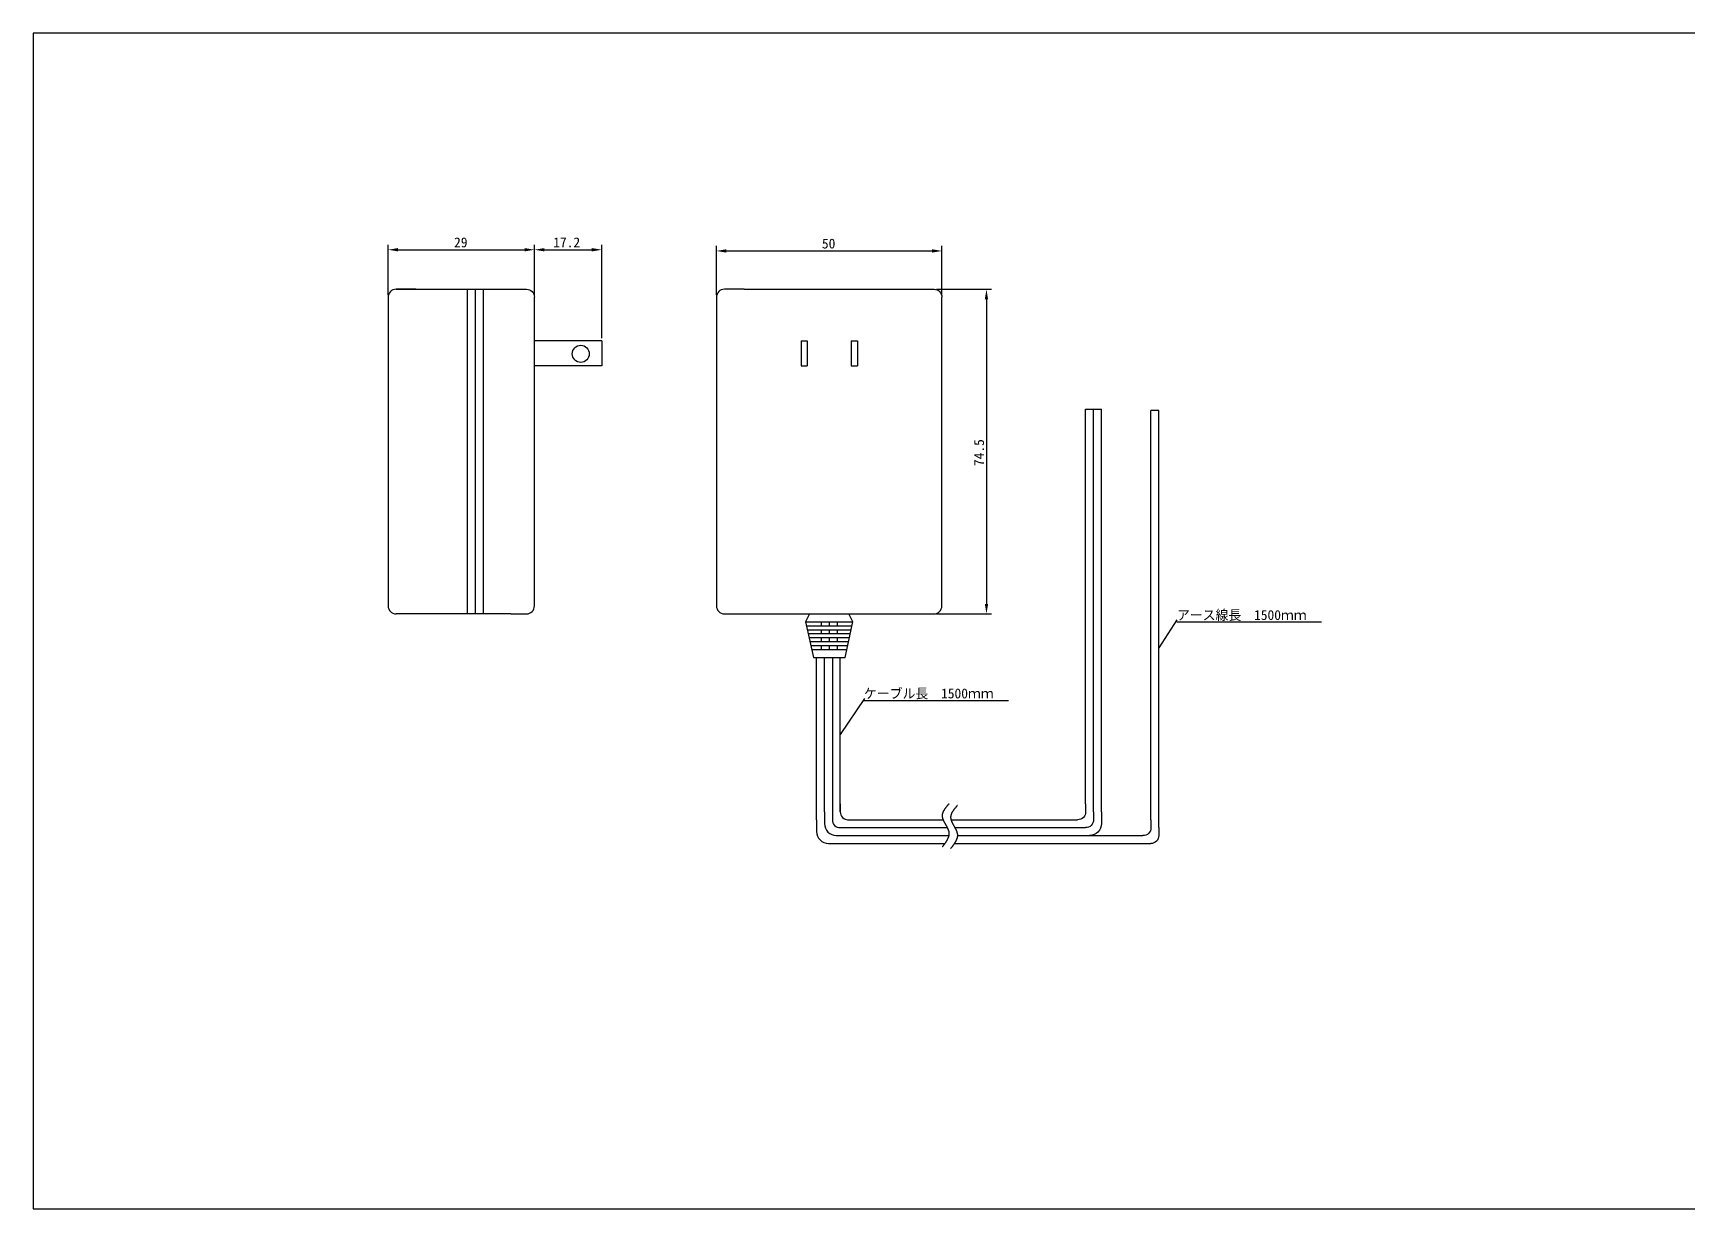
# Model space of a CAD drawing. Extents: x 0 to 420, y 0 to 297.
import ezdxf

# ---------------------------------------------------------------- set-up
doc = ezdxf.new("R2010")
doc.units = 0
doc.header["$LTSCALE"] = 20
doc.layers.get('0').update_dxf_attribs({"linetype": 'CONTINUOUS'})
doc.layers.get('DEFPOINTS').update_dxf_attribs({"linetype": 'CONTINUOUS'})
doc.dimstyles.get("Standard").update_dxf_attribs({"dimscale": 0, "dimtxt": 3.2, "dimasz": 2.5, "dimexe": 1, "dimexo": 1, "dimgap": 0.09, "dimtad": 1, "dimzin": 0, "dimcen": 0.09, "dimazin": 3, "dimtfac": 1, "dimtofl": 0, "dimtmove": 0, "dimatfit": 3})

# ---------------------------------------------------------------- blocks, each defined once
blk = doc.blocks.new('*D44')
at = {"color": 0}
for p, q in [((228.33, 232.3), (242.21, 232.3)), ((240.96, 229.8), (240.96, 152.8)), ((228.33, 150.3), (242.21, 150.3))]:
    blk.add_line(p, q, dxfattribs=at)
for points in [[(240.54, 229.8), (241.37, 229.8), (240.96, 232.3)], [(240.54, 152.8), (241.37, 152.8), (240.96, 150.3)]]:
    blk.add_solid(points, dxfattribs=at)
at = {"layer": 'DEFPOINTS', "color": 0}
for p in [(227.7, 232.3), (227.7, 150.3), (240.96, 150.3)]:
    blk.add_point(p, dxfattribs=at)
at = {"color": 0}
blk.add_text('74.5', height=2.5, rotation=90, dxfattribs=at).set_placement((240.33, 187.64))
blk = doc.blocks.new('*D45')
at = {"color": 0}
for p, q in [((172.7, 230.92), (172.7, 243.25)), ((175.2, 242), (227.2, 242)), ((229.7, 230.92), (229.7, 243.25))]:
    blk.add_line(p, q, dxfattribs=at)
for points in [[(175.2, 242.42), (175.2, 241.58), (172.7, 242)], [(227.2, 242.42), (227.2, 241.58), (229.7, 242)]]:
    blk.add_solid(points, dxfattribs=at)
at = {"layer": 'DEFPOINTS', "color": 0}
for p in [(229.7, 242), (172.7, 230.3), (229.7, 230.3)]:
    blk.add_point(p, dxfattribs=at)
at = {"color": 0}
blk.add_text('50', height=2.5, dxfattribs=at).set_placement((199.36, 242.62))
blk = doc.blocks.new('*D46')
at = {"color": 0}
for p, q in [((89.7, 230.92), (89.7, 243.55)), ((92.2, 242.3), (124.2, 242.3)), ((126.7, 230.92), (126.7, 243.55))]:
    blk.add_line(p, q, dxfattribs=at)
for points in [[(92.2, 242.72), (92.2, 241.88), (89.7, 242.3)], [(124.2, 242.72), (124.2, 241.88), (126.7, 242.3)]]:
    blk.add_solid(points, dxfattribs=at)
at = {"layer": 'DEFPOINTS', "color": 0}
for p in [(126.7, 242.3), (89.7, 230.3), (126.7, 230.3)]:
    blk.add_point(p, dxfattribs=at)
at = {"color": 0}
blk.add_text('29', height=2.5, dxfattribs=at).set_placement((106.38, 242.92))
blk = doc.blocks.new('*D43')
at = {"color": 0}
for p, q in [((126.7, 231.55), (126.7, 243.55)), ((129.2, 242.3), (141.2, 242.3)), ((143.7, 219.92), (143.7, 243.55))]:
    blk.add_line(p, q, dxfattribs=at)
for points in [[(129.2, 242.72), (129.2, 241.88), (126.7, 242.3)], [(141.2, 242.72), (141.2, 241.88), (143.7, 242.3)]]:
    blk.add_solid(points, dxfattribs=at)
at = {"layer": 'DEFPOINTS', "color": 0}
for p in [(143.7, 242.3), (126.7, 230.92), (143.7, 219.3)]:
    blk.add_point(p, dxfattribs=at)
at = {"color": 0}
blk.add_text('17.2', height=2.5, dxfattribs=at).set_placement((131.45, 242.92))
blk = doc.blocks.new('*U57')
at = {"color": 0}
blk.add_line((209.98, 128.45), (246.55, 128.45), dxfattribs=at)
blk.add_text('ケーブル長\u30001500ｍｍ', height=2.5).set_placement((209.98, 128.95))
blk = doc.blocks.new('*U58')
at = {"color": 0}
blk.add_line((289.1, 148.26), (325.67, 148.26), dxfattribs=at)
blk.add_text('アース線長\u30001500ｍｍ', height=2.5).set_placement((289.1, 148.76))

msp = doc.modelspace()

# ---------------------------------------------------------------- linework, layer by layer
for p, q in [((420, 297), (0, 297)), ((0, 297), (0, 0)), ((91.7, 232.3), (121.546, 232.3)), ((109.7, 232.3), (109.7, 150.3)), ((111.7, 232.3), (111.7, 150.3)), ((113.7, 232.3), (113.7, 150.3)), ((179.7, 232.3), (223.7, 232.3)), ((89.7, 230.3), (89.7, 154.2)), ((126.7, 152.3), (126.7, 230.3)), ((172.7, 230.4), (172.7, 154.3)), ((229.7, 152.3), (229.7, 230.3)), ((143.7, 219.3), (126.7, 219.3)), ((143.7, 219.3), (143.7, 213)), ((194.075, 219.3), (195.625, 219.3)), ((194.075, 219.3), (194.075, 213)), ((195.625, 219.3), (195.625, 213)), ((206.775, 219.3), (208.325, 219.3)), ((206.775, 219.3), (206.775, 213)), ((208.325, 219.3), (208.325, 213)), ((143.7, 213), (126.7, 213)), ((194.075, 213), (195.625, 213)), ((206.775, 213), (208.325, 213)), ((266, 102.3), (266, 202)), ((268.003, 100.297), (268.003, 202)), ((270.003, 100.297), (270.003, 202)), ((282.497, 98.303), (282.497, 201.7)), ((284.5, 201.7), (282.497, 201.7)), ((284.5, 96.3), (284.5, 201.7)), ((120.7, 150.3), (91.7, 150.3)), ((174.7, 150.3), (223.7, 150.3)), ((196.2, 150.3), (195.2, 148.3)), ((195.2, 148.3), (207.2, 148.3)), ((195.2, 148.3), (197.2, 139.3)), ((195.422, 147.3), (206.978, 147.3)), ((199.2, 148.3), (199.2, 147.3)), ((201.2, 148.3), (201.2, 147.3)), ((203.2, 148.3), (203.2, 147.3)), ((205.2, 139.3), (207.2, 148.3)), ((207.2, 148.3), (206.2, 150.3)), ((289.1, 148.8), (284.5, 141.7)), ((195.644, 146.3), (206.756, 146.3)), ((195.867, 145.3), (206.533, 145.3)), ((196.089, 144.3), (206.311, 144.3)), ((196.311, 143.3), (206.089, 143.3)), ((199.2, 146.3), (199.2, 145.3)), ((199.2, 144.3), (199.2, 143.3)), ((201.2, 146.3), (201.2, 145.3)), ((201.2, 144.3), (201.2, 143.3)), ((203.2, 146.3), (203.2, 145.3)), ((203.2, 144.3), (203.2, 143.3)), ((196.533, 142.3), (205.867, 142.3)), ((196.756, 141.3), (205.644, 141.3)), ((197.2, 139.3), (205.2, 139.3)), ((198, 98.3), (198, 139.3)), ((199.2, 142.3), (199.2, 141.3)), ((200, 100.3), (200, 139.3)), ((201.2, 142.3), (201.2, 141.3)), ((202, 139.3), (202, 100.3)), ((203.2, 142.3), (203.2, 141.3)), ((204, 100.3), (204, 139.3)), ((210.1, 128.9), (204, 119.8)), ((205.845, 98.3), (230, 98.3)), ((231.988, 98.3), (264, 98.3)), ((203, 94.3), (231.427, 94.3)), ((203.759, 96.3), (231.038, 96.3)), ((204.148, 94.3), (231.427, 94.3)), ((232.957, 96.3), (265.958, 96.3)), ((233.611, 94.3), (267.003, 94.3)), ((267.003, 94.3), (280.497, 94.303)), ((201, 92.3), (230.43, 92.3)), ((232.849, 92.3), (282.5, 92.3)), ((0, 0), (420, 0))]:
    msp.add_line(p, q)
at = {"color": 0}
for p, q in [((266, 202), (270.003, 202)), ((196.2, 150.3), (206.2, 150.3))]:
    msp.add_line(p, q, dxfattribs=at)
for points in [[(96.7, 232.3), (91.7, 232.3, 0.4142136), (89.7, 230.3, 1)], [(120.7, 232.3), (124.7, 232.3, -0.4142136), (126.7, 230.3, 1)], [(179.7, 232.3), (174.7, 232.3, 0.4142136), (172.7, 230.3, 1)], [(223.7, 232.3), (227.7, 232.3, -0.4142136), (229.7, 230.3, 1)], [(89.7, 154.3), (89.7, 152.3, 0.4142136), (91.7, 150.3)], [(120.7, 150.3), (124.7, 150.3, 0.4142136), (126.7, 152.3, -1)], [(172.7, 154.3), (172.7, 152.3, 0.4142136), (174.7, 150.3)], [(223.7, 150.3), (227.7, 150.3, 0.4142136), (229.7, 152.3, -1)], [(204.003, 102.303), (204.003, 100.303, 0.4521625), (206.003, 98.303, 0.2903226)], [(266, 102.3), (266, 100.3, -0.4521625), (264, 98.3, -0.2903226)], [(198, 98.3), (198, 95.3, 0.4142136), (201, 92.3)], [(200, 100.3), (200, 97.3, 0.4142136), (203, 94.3)], [(202, 100.3), (202, 98.3, 0.4521625), (204, 96.3, 0.2903226)], [(268.003, 100.297), (268.003, 98.297, -0.4521625), (266.003, 96.297, -0.2903226)], [(270.003, 100.297), (270.003, 97.297, -0.4142136), (267.003, 94.297)], [(282.497, 98.303), (282.497, 96.303, -0.4521625), (280.497, 94.303, -0.2903226)], [(284.5, 96.3), (284.5, 94.3, -0.4521625), (282.5, 92.3, -0.2903226)]]:
    msp.add_lwpolyline(points, format="xyb")
for points in [[(231.464, 102.313, 0), (231.417, 102.259, 0), (231.371, 102.206, 0), (231.324, 102.152, 0), (231.277, 102.098, 0), (231.231, 102.044, 0), (231.184, 101.99, 0), (231.138, 101.936, 0), (231.092, 101.882, 0), (231.047, 101.828, 0), (231.001, 101.774, 0), (230.956, 101.72, 0), (230.912, 101.666, 0), (230.867, 101.612, 0), (230.823, 101.558, 0), (230.78, 101.503, 0), (230.737, 101.449, 0), (230.694, 101.395, 0), (230.652, 101.341, 0), (230.611, 101.287, 0), (230.57, 101.232, 0), (230.53, 101.178, 0), (230.491, 101.124, 0), (230.452, 101.069, 0), (230.414, 101.015, 0), (230.376, 100.96, 0), (230.34, 100.906, 0), (230.304, 100.851, 0), (230.269, 100.796, 0), (230.235, 100.742, 0), (230.202, 100.687, 0), (230.17, 100.632, 0), (230.139, 100.577, 0), (230.109, 100.522, 0), (230.08, 100.467, 0), (230.051, 100.412, 0), (230.025, 100.357, 0), (229.999, 100.302, 0), (229.974, 100.246, 0), (229.951, 100.191, 0), (229.928, 100.135, 0), (229.908, 100.08, 0), (229.888, 100.024, 0), (229.87, 99.969, 0), (229.853, 99.913, 0), (229.837, 99.857, 0), (229.823, 99.801, 0), (229.81, 99.745, 0), (229.799, 99.689, 0), (229.789, 99.632, 0), (229.781, 99.576, 0), (229.774, 99.52, 0), (229.769, 99.463, 0), (229.766, 99.407, 0), (229.764, 99.35, 0), (229.764, 99.293, 0), (229.766, 99.236, 0), (229.769, 99.179, 0), (229.774, 99.122, 0), (229.781, 99.065, 0), (229.789, 99.007, 0), (229.799, 98.95, 0), (229.81, 98.892, 0), (229.822, 98.835, 0), (229.836, 98.777, 0), (229.851, 98.719, 0), (229.867, 98.661, 0), (229.885, 98.603, 0), (229.903, 98.545, 0), (229.923, 98.487, 0), (229.944, 98.429, 0), (229.966, 98.371, 0), (229.989, 98.312, 0), (230.013, 98.254, 0), (230.038, 98.195, 0), (230.063, 98.137, 0), (230.09, 98.078, 0), (230.117, 98.02, 0), (230.145, 97.961, 0), (230.173, 97.902, 0), (230.203, 97.844, 0), (230.232, 97.785, 0), (230.263, 97.726, 0), (230.293, 97.667, 0), (230.325, 97.608, 0), (230.356, 97.549, 0), (230.388, 97.49, 0), (230.421, 97.431, 0), (230.453, 97.372, 0), (230.486, 97.312, 0), (230.519, 97.253, 0), (230.552, 97.194, 0), (230.586, 97.135, 0), (230.619, 97.076, 0), (230.652, 97.016, 0), (230.686, 96.957, 0), (230.719, 96.898, 0), (230.752, 96.839, 0), (230.785, 96.779, 0), (230.817, 96.72, 0), (230.85, 96.661, 0), (230.882, 96.601, 0), (230.913, 96.542, 0), (230.945, 96.483, 0), (230.976, 96.424, 0), (231.006, 96.364, 0), (231.036, 96.305, 0), (231.065, 96.246, 0), (231.094, 96.186, 0), (231.121, 96.127, 0), (231.149, 96.068, 0), (231.175, 96.009, 0), (231.201, 95.95, 0), (231.226, 95.891, 0), (231.249, 95.831, 0), (231.272, 95.772, 0), (231.294, 95.713, 0), (231.315, 95.654, 0), (231.335, 95.595, 0), (231.354, 95.536, 0), (231.371, 95.478, 0), (231.388, 95.419, 0), (231.403, 95.36, 0), (231.417, 95.301, 0), (231.429, 95.242, 0), (231.44, 95.184, 0), (231.45, 95.125, 0), (231.458, 95.067, 0), (231.465, 95.008, 0), (231.47, 94.95, 0), (231.473, 94.892, 0), (231.475, 94.833, 0), (231.476, 94.775, 0), (231.475, 94.717, 0), (231.473, 94.659, 0), (231.469, 94.601, 0), (231.464, 94.543, 0), (231.457, 94.485, 0), (231.449, 94.427, 0), (231.44, 94.369, 0), (231.429, 94.312, 0), (231.418, 94.254, 0), (231.405, 94.196, 0), (231.39, 94.139, 0), (231.375, 94.081, 0), (231.358, 94.024, 0), (231.341, 93.966, 0), (231.322, 93.909, 0), (231.302, 93.852, 0), (231.281, 93.794, 0), (231.259, 93.737, 0), (231.236, 93.68, 0), (231.212, 93.623, 0), (231.187, 93.565, 0), (231.161, 93.508, 0), (231.134, 93.451, 0), (231.106, 93.394, 0), (231.078, 93.337, 0), (231.048, 93.28, 0), (231.018, 93.223, 0), (230.987, 93.166, 0), (230.955, 93.11, 0), (230.922, 93.053, 0), (230.889, 92.996, 0), (230.855, 92.939, 0), (230.82, 92.882, 0), (230.785, 92.826, 0), (230.749, 92.769, 0), (230.712, 92.712, 0), (230.675, 92.656, 0), (230.638, 92.599, 0), (230.599, 92.543, 0), (230.561, 92.486, 0), (230.521, 92.429, 0), (230.482, 92.373, 0), (230.442, 92.316, 0), (230.401, 92.26, 0), (230.361, 92.203, 0), (230.319, 92.147, 0), (230.278, 92.09, 0), (230.236, 92.034, 0), (230.194, 91.977, 0), (230.152, 91.921, 0), (230.109, 91.865, 0), (230.067, 91.808, 0), (230.024, 91.752, 0), (229.981, 91.695, 0), (229.938, 91.639, 0), (229.894, 91.583, 0), (229.851, 91.526, 0), (229.808, 91.47, 0), (229.764, 91.413, 0)], [(233.6, 101.9, 0), (233.553, 101.846, 0), (233.506, 101.792, 0), (233.46, 101.738, 0), (233.413, 101.684, 0), (233.367, 101.63, 0), (233.32, 101.576, 0), (233.274, 101.522, 0), (233.228, 101.468, 0), (233.183, 101.414, 0), (233.137, 101.36, 0), (233.092, 101.306, 0), (233.048, 101.252, 0), (233.003, 101.198, 0), (232.959, 101.144, 0), (232.916, 101.09, 0), (232.873, 101.036, 0), (232.83, 100.982, 0), (232.788, 100.927, 0), (232.747, 100.873, 0), (232.706, 100.819, 0), (232.666, 100.764, 0), (232.626, 100.71, 0), (232.588, 100.656, 0), (232.549, 100.601, 0), (232.512, 100.547, 0), (232.476, 100.492, 0), (232.44, 100.438, 0), (232.405, 100.383, 0), (232.371, 100.328, 0), (232.338, 100.273, 0), (232.306, 100.219, 0), (232.275, 100.164, 0), (232.244, 100.109, 0), (232.215, 100.054, 0), (232.187, 99.999, 0), (232.16, 99.943, 0), (232.135, 99.888, 0), (232.11, 99.833, 0), (232.087, 99.777, 0), (232.064, 99.722, 0), (232.043, 99.666, 0), (232.024, 99.611, 0), (232.005, 99.555, 0), (231.988, 99.499, 0), (231.973, 99.444, 0), (231.959, 99.388, 0), (231.946, 99.332, 0), (231.935, 99.275, 0), (231.925, 99.219, 0), (231.917, 99.163, 0), (231.91, 99.106, 0), (231.905, 99.05, 0), (231.902, 98.993, 0), (231.9, 98.936, 0), (231.9, 98.88, 0), (231.902, 98.823, 0), (231.905, 98.766, 0), (231.91, 98.708, 0), (231.917, 98.651, 0), (231.925, 98.594, 0), (231.935, 98.536, 0), (231.946, 98.479, 0), (231.958, 98.421, 0), (231.972, 98.364, 0), (231.987, 98.306, 0), (232.003, 98.248, 0), (232.021, 98.19, 0), (232.039, 98.132, 0), (232.059, 98.074, 0), (232.08, 98.016, 0), (232.102, 97.957, 0), (232.125, 97.899, 0), (232.149, 97.841, 0), (232.173, 97.782, 0), (232.199, 97.724, 0), (232.226, 97.665, 0), (232.253, 97.606, 0), (232.281, 97.548, 0), (232.309, 97.489, 0), (232.338, 97.43, 0), (232.368, 97.371, 0), (232.399, 97.312, 0), (232.429, 97.253, 0), (232.461, 97.195, 0), (232.492, 97.135, 0), (232.524, 97.076, 0), (232.557, 97.017, 0), (232.589, 96.958, 0), (232.622, 96.899, 0), (232.655, 96.84, 0), (232.688, 96.781, 0), (232.722, 96.722, 0), (232.755, 96.662, 0), (232.788, 96.603, 0), (232.821, 96.544, 0), (232.855, 96.484, 0), (232.888, 96.425, 0), (232.921, 96.366, 0), (232.953, 96.307, 0), (232.986, 96.247, 0), (233.018, 96.188, 0), (233.049, 96.129, 0), (233.081, 96.069, 0), (233.111, 96.01, 0), (233.142, 95.951, 0), (233.172, 95.891, 0), (233.201, 95.832, 0), (233.229, 95.773, 0), (233.257, 95.714, 0), (233.285, 95.654, 0), (233.311, 95.595, 0), (233.337, 95.536, 0), (233.361, 95.477, 0), (233.385, 95.418, 0), (233.408, 95.359, 0), (233.43, 95.3, 0), (233.451, 95.241, 0), (233.471, 95.182, 0), (233.49, 95.123, 0), (233.507, 95.064, 0), (233.524, 95.005, 0), (233.539, 94.946, 0), (233.553, 94.888, 0), (233.565, 94.829, 0), (233.576, 94.77, 0), (233.586, 94.712, 0), (233.594, 94.653, 0), (233.601, 94.595, 0), (233.606, 94.537, 0), (233.609, 94.478, 0), (233.611, 94.42, 0), (233.612, 94.362, 0), (233.611, 94.304, 0), (233.608, 94.246, 0), (233.605, 94.188, 0), (233.599, 94.129, 0), (233.593, 94.072, 0), (233.585, 94.014, 0), (233.576, 93.956, 0), (233.565, 93.898, 0), (233.553, 93.841, 0), (233.54, 93.783, 0), (233.526, 93.725, 0), (233.511, 93.668, 0), (233.494, 93.61, 0), (233.477, 93.553, 0), (233.458, 93.496, 0), (233.438, 93.438, 0), (233.417, 93.381, 0), (233.395, 93.323, 0), (233.372, 93.266, 0), (233.348, 93.209, 0), (233.323, 93.152, 0), (233.297, 93.095, 0), (233.27, 93.038, 0), (233.242, 92.981, 0), (233.213, 92.924, 0), (233.184, 92.867, 0), (233.154, 92.81, 0), (233.123, 92.753, 0), (233.091, 92.696, 0), (233.058, 92.639, 0), (233.025, 92.582, 0), (232.991, 92.526, 0), (232.956, 92.469, 0), (232.921, 92.412, 0), (232.885, 92.356, 0), (232.848, 92.299, 0), (232.811, 92.242, 0), (232.773, 92.186, 0), (232.735, 92.129, 0), (232.696, 92.073, 0), (232.657, 92.016, 0), (232.618, 91.959, 0), (232.578, 91.903, 0), (232.537, 91.846, 0), (232.496, 91.79, 0), (232.455, 91.733, 0), (232.414, 91.677, 0), (232.372, 91.621, 0), (232.33, 91.564, 0), (232.288, 91.508, 0), (232.245, 91.451, 0), (232.202, 91.395, 0), (232.16, 91.338, 0), (232.117, 91.282, 0), (232.073, 91.226, 0), (232.03, 91.169, 0), (231.987, 91.113, 0), (231.943, 91.056, 0), (231.9, 91, 0)]]:
    msp.add_polyline3d(points)
msp.add_circle((138.4, 216), 2.15)

# ---------------------------------------------------------------- block references
for name in ['*U58', '*U57']:
    msp.add_blockref(name, (0, 0), dxfattribs=at)

# ---------------------------------------------------------------- dimensions: what is measured, and where the dimension line sits
for base, p1, p2, text, picture, middle in [((126.7, 242.3), (89.7, 230.3), (126.7, 230.3), '29', '*D46', (108.2, 244.175)), ((143.7, 242.3), (126.7, 230.925), (143.7, 219.3), '17.2', '*D43', (135.2, 244.175))]:
    dim = msp.add_linear_dim(base=base, p1=p1, p2=p2, text=text, dimstyle='Standard')
    dim.commit()
    dim.dimension.update_dxf_attribs({"geometry": picture, "text_midpoint": middle})
dim = msp.add_linear_dim(base=(229.7, 242), p1=(172.7, 230.3), p2=(229.7, 230.3), text='50', dimstyle='Standard')
dim.commit()
dim.dimension.update_dxf_attribs({"geometry": '*D45', "text_midpoint": (201.2, 242), "dimtype": 128})
dim = msp.add_linear_dim(base=(240.958, 150.3), p1=(227.7, 232.3), p2=(227.7, 150.3), angle=90, text='74.5', dimstyle='Standard')
dim.commit()
dim.dimension.update_dxf_attribs({"geometry": '*D44', "text_midpoint": (239.083, 191.3)})

doc.saveas('drawing.dxf')
